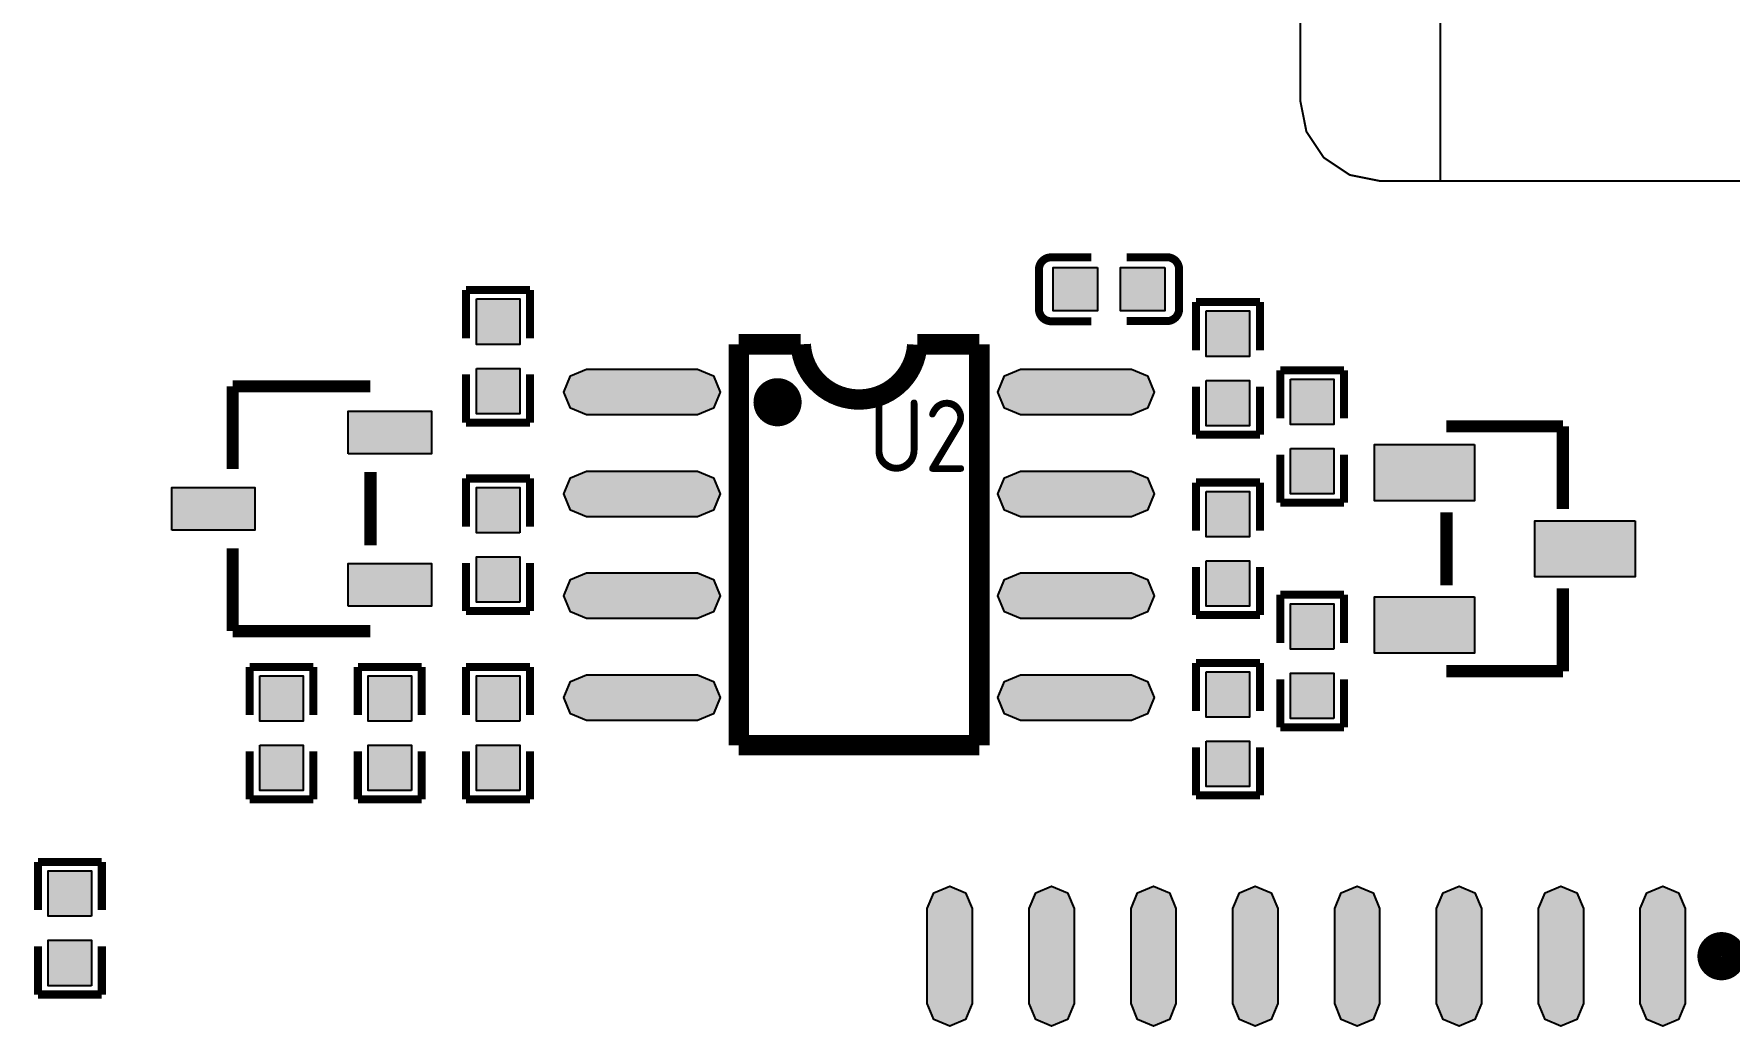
# Model space of a CAD drawing. Header units: millimetres. Extents: x 3623 to 6062, y 1175 to 2021.
# Drawn here: x 5618.93 to 5640.07, y 1816.12 to 1828.5 of the extents above; entities that cross this region are included whole.
import ezdxf

# ---------------------------------------------------------------- set-up
doc = ezdxf.new("R2010")
doc.units = ezdxf.units.MM
doc.header["$LTSCALE"] = 0.1
doc.layers.add('FPC', color=11, linetype='Continuous')
doc.layers.add('TOPOVERLAY', color=2, linetype='Continuous')
for name, color, linetype, true_color in [('Multi-Layer', 7, 'Continuous', 0xc0c0c0), ('Top-Layer', 1, 'Continuous', 0xff0000), ('Top-Silkscreen-Layer', 7, 'Continuous', 0xffcc00)]:
    doc.layers.add(name, color=color, linetype=linetype, true_color=true_color)
doc.styles.get("Standard").update_dxf_attribs({"font": 'isocp2.shx', "bigfont": 'AllInOneBig.shx'})

msp = doc.modelspace()

# ---------------------------------------------------------------- hatches: boundary and pattern name
at = {"layer": 'Top-Layer'}
for points in [[(5632.192, 1825.584), (5632.192, 1825.044), (5631.642, 1825.044), (5631.642, 1825.584)], [(5633.032, 1825.584), (5633.032, 1825.044), (5632.482, 1825.044), (5632.482, 1825.584)], [(5624.45, 1825.192), (5624.99, 1825.192), (5624.99, 1824.626), (5624.45, 1824.626)], [(5633.55, 1825.042), (5634.09, 1825.042), (5634.09, 1824.476), (5633.55, 1824.476)], [(5624.45, 1824.326), (5624.99, 1824.326), (5624.99, 1823.761), (5624.45, 1823.761)], [(5625.824, 1823.747), (5625.623, 1823.83), (5625.54, 1824.031), (5625.623, 1824.232), (5625.824, 1824.316), (5627.206, 1824.316), (5627.407, 1824.232), (5627.49, 1824.031), (5627.407, 1823.83), (5627.206, 1823.747)], [(5631.234, 1823.747), (5631.033, 1823.83), (5630.95, 1824.031), (5631.033, 1824.232), (5631.234, 1824.316), (5632.616, 1824.316), (5632.817, 1824.232), (5632.9, 1824.031), (5632.817, 1823.83), (5632.616, 1823.747)], [(5633.55, 1824.176), (5634.09, 1824.176), (5634.09, 1823.611), (5633.55, 1823.611)], [(5634.6, 1824.192), (5635.14, 1824.192), (5635.14, 1823.626), (5634.6, 1823.626)], [(5622.852, 1823.26), (5622.852, 1823.792), (5623.89, 1823.792), (5623.89, 1823.26)], [(5634.6, 1823.326), (5635.14, 1823.326), (5635.14, 1822.761), (5634.6, 1822.761)], [(5636.895, 1823.376), (5636.895, 1822.676), (5635.645, 1822.676), (5635.645, 1823.376)], [(5625.824, 1822.477), (5625.623, 1822.56), (5625.54, 1822.761), (5625.623, 1822.962), (5625.824, 1823.046), (5627.206, 1823.046), (5627.407, 1822.962), (5627.49, 1822.761), (5627.407, 1822.56), (5627.206, 1822.477)], [(5631.234, 1822.477), (5631.033, 1822.56), (5630.95, 1822.761), (5631.033, 1822.962), (5631.234, 1823.046), (5632.616, 1823.046), (5632.817, 1822.962), (5632.9, 1822.761), (5632.817, 1822.56), (5632.616, 1822.477)], [(5620.65, 1822.31), (5620.65, 1822.842), (5621.687, 1822.842), (5621.687, 1822.31)], [(5624.99, 1822.276), (5624.45, 1822.276), (5624.45, 1822.842), (5624.99, 1822.842)], [(5633.55, 1822.792), (5634.09, 1822.792), (5634.09, 1822.226), (5633.55, 1822.226)], [(5638.895, 1822.426), (5638.895, 1821.726), (5637.645, 1821.726), (5637.645, 1822.426)], [(5624.99, 1821.411), (5624.45, 1821.411), (5624.45, 1821.976), (5624.99, 1821.976)], [(5633.55, 1821.926), (5634.09, 1821.926), (5634.09, 1821.361), (5633.55, 1821.361)], [(5622.852, 1821.36), (5622.852, 1821.892), (5623.89, 1821.892), (5623.89, 1821.36)], [(5625.824, 1821.207), (5625.623, 1821.29), (5625.54, 1821.491), (5625.623, 1821.692), (5625.824, 1821.776), (5627.206, 1821.776), (5627.407, 1821.692), (5627.49, 1821.491), (5627.407, 1821.29), (5627.206, 1821.207)], [(5631.234, 1821.207), (5631.033, 1821.29), (5630.95, 1821.491), (5631.033, 1821.692), (5631.234, 1821.776), (5632.616, 1821.776), (5632.817, 1821.692), (5632.9, 1821.491), (5632.817, 1821.29), (5632.616, 1821.207)], [(5635.14, 1820.826), (5634.6, 1820.826), (5634.6, 1821.392), (5635.14, 1821.392)], [(5636.895, 1821.476), (5636.895, 1820.776), (5635.645, 1820.776), (5635.645, 1821.476)], [(5621.75, 1820.492), (5622.29, 1820.492), (5622.29, 1819.926), (5621.75, 1819.926)], [(5623.64, 1819.926), (5623.1, 1819.926), (5623.1, 1820.492), (5623.64, 1820.492)], [(5624.99, 1819.926), (5624.45, 1819.926), (5624.45, 1820.492), (5624.99, 1820.492)], [(5625.824, 1819.937), (5625.623, 1820.02), (5625.54, 1820.221), (5625.623, 1820.422), (5625.824, 1820.506), (5627.206, 1820.506), (5627.407, 1820.422), (5627.49, 1820.221), (5627.407, 1820.02), (5627.206, 1819.937)], [(5631.234, 1819.937), (5631.033, 1820.02), (5630.95, 1820.221), (5631.033, 1820.422), (5631.234, 1820.506), (5632.616, 1820.506), (5632.817, 1820.422), (5632.9, 1820.221), (5632.817, 1820.02), (5632.616, 1819.937)], [(5633.55, 1820.542), (5634.09, 1820.542), (5634.09, 1819.976), (5633.55, 1819.976)], [(5635.14, 1819.961), (5634.6, 1819.961), (5634.6, 1820.526), (5635.14, 1820.526)], [(5621.75, 1819.626), (5622.29, 1819.626), (5622.29, 1819.061), (5621.75, 1819.061)], [(5623.64, 1819.061), (5623.1, 1819.061), (5623.1, 1819.626), (5623.64, 1819.626)], [(5624.99, 1819.061), (5624.45, 1819.061), (5624.45, 1819.626), (5624.99, 1819.626)], [(5633.55, 1819.676), (5634.09, 1819.676), (5634.09, 1819.111), (5633.55, 1819.111)], [(5619.651, 1817.494), (5619.111, 1817.494), (5619.111, 1818.06), (5619.651, 1818.06)], [(5630.071, 1817.589), (5630.153, 1817.787), (5630.351, 1817.869), (5630.549, 1817.787), (5630.631, 1817.589), (5630.631, 1816.404), (5630.549, 1816.206), (5630.351, 1816.124), (5630.153, 1816.206), (5630.071, 1816.404)], [(5631.341, 1817.589), (5631.423, 1817.787), (5631.621, 1817.869), (5631.819, 1817.787), (5631.901, 1817.589), (5631.901, 1816.404), (5631.819, 1816.206), (5631.621, 1816.124), (5631.423, 1816.206), (5631.341, 1816.404)], [(5632.611, 1817.589), (5632.693, 1817.787), (5632.891, 1817.869), (5633.089, 1817.787), (5633.171, 1817.589), (5633.171, 1816.404), (5633.089, 1816.206), (5632.891, 1816.124), (5632.693, 1816.206), (5632.611, 1816.404)], [(5633.881, 1817.589), (5633.963, 1817.787), (5634.161, 1817.869), (5634.359, 1817.787), (5634.441, 1817.589), (5634.441, 1816.404), (5634.359, 1816.206), (5634.161, 1816.124), (5633.963, 1816.206), (5633.881, 1816.404)], [(5635.151, 1817.589), (5635.233, 1817.787), (5635.431, 1817.869), (5635.629, 1817.787), (5635.711, 1817.589), (5635.711, 1816.404), (5635.629, 1816.206), (5635.431, 1816.124), (5635.233, 1816.206), (5635.151, 1816.404)], [(5636.421, 1817.589), (5636.503, 1817.787), (5636.701, 1817.869), (5636.899, 1817.787), (5636.981, 1817.589), (5636.981, 1816.404), (5636.899, 1816.206), (5636.701, 1816.124), (5636.503, 1816.206), (5636.421, 1816.404)], [(5637.691, 1817.589), (5637.773, 1817.787), (5637.971, 1817.869), (5638.169, 1817.787), (5638.251, 1817.589), (5638.251, 1816.404), (5638.169, 1816.206), (5637.971, 1816.124), (5637.773, 1816.206), (5637.691, 1816.404)], [(5638.961, 1817.589), (5639.043, 1817.787), (5639.241, 1817.869), (5639.439, 1817.787), (5639.521, 1817.589), (5639.521, 1816.404), (5639.439, 1816.206), (5639.241, 1816.124), (5639.043, 1816.206), (5638.961, 1816.404)], [(5619.651, 1816.628), (5619.111, 1816.628), (5619.111, 1817.194), (5619.651, 1817.194)]]:
    msp.add_hatch(color=256, dxfattribs=at).paths.add_polyline_path(points)

# ---------------------------------------------------------------- linework, layer by layer
at = {"layer": 'FPC', "color": 6}
msp.add_line((5636.471, 1826.662), (5636.471, 1840.313), dxfattribs=at)
at = {"layer": 'Multi-Layer', "const_width": 0.0254}
msp.add_lwpolyline([(5656.971, 1830.662), (5657.722, 1830.662), (5658.104, 1830.586), (5658.429, 1830.369), (5658.645, 1830.045), (5658.722, 1829.662), (5658.722, 1827.662), (5658.645, 1827.279), (5658.429, 1826.955), (5658.104, 1826.738), (5657.722, 1826.662), (5635.722, 1826.662), (5635.339, 1826.738), (5635.014, 1826.955), (5634.798, 1827.279), (5634.722, 1827.662), (5634.722, 1829.662), (5634.798, 1830.045), (5635.014, 1830.369), (5635.339, 1830.586), (5635.722, 1830.662), (5636.471, 1830.662)], dxfattribs=at)
at = {"layer": 'Top-Layer'}
for points in [[(5632.192, 1825.584), (5632.192, 1825.044), (5631.642, 1825.044), (5631.642, 1825.584)], [(5633.032, 1825.584), (5633.032, 1825.044), (5632.482, 1825.044), (5632.482, 1825.584)], [(5624.45, 1825.192), (5624.99, 1825.192), (5624.99, 1824.626), (5624.45, 1824.626)], [(5633.55, 1825.042), (5634.09, 1825.042), (5634.09, 1824.476), (5633.55, 1824.476)], [(5624.45, 1824.326), (5624.99, 1824.326), (5624.99, 1823.761), (5624.45, 1823.761)], [(5625.824, 1823.747), (5625.623, 1823.83), (5625.54, 1824.031), (5625.623, 1824.232), (5625.824, 1824.316), (5627.206, 1824.316), (5627.407, 1824.232), (5627.49, 1824.031), (5627.407, 1823.83), (5627.206, 1823.747)], [(5631.234, 1823.747), (5631.033, 1823.83), (5630.95, 1824.031), (5631.033, 1824.232), (5631.234, 1824.316), (5632.616, 1824.316), (5632.817, 1824.232), (5632.9, 1824.031), (5632.817, 1823.83), (5632.616, 1823.747)], [(5633.55, 1824.176), (5634.09, 1824.176), (5634.09, 1823.611), (5633.55, 1823.611)], [(5634.6, 1824.192), (5635.14, 1824.192), (5635.14, 1823.626), (5634.6, 1823.626)], [(5622.852, 1823.26), (5622.852, 1823.792), (5623.89, 1823.792), (5623.89, 1823.26)], [(5634.6, 1823.326), (5635.14, 1823.326), (5635.14, 1822.761), (5634.6, 1822.761)], [(5636.895, 1823.376), (5636.895, 1822.676), (5635.645, 1822.676), (5635.645, 1823.376)], [(5625.824, 1822.477), (5625.623, 1822.56), (5625.54, 1822.761), (5625.623, 1822.962), (5625.824, 1823.046), (5627.206, 1823.046), (5627.407, 1822.962), (5627.49, 1822.761), (5627.407, 1822.56), (5627.206, 1822.477)], [(5631.234, 1822.477), (5631.033, 1822.56), (5630.95, 1822.761), (5631.033, 1822.962), (5631.234, 1823.046), (5632.616, 1823.046), (5632.817, 1822.962), (5632.9, 1822.761), (5632.817, 1822.56), (5632.616, 1822.477)], [(5620.65, 1822.31), (5620.65, 1822.842), (5621.687, 1822.842), (5621.687, 1822.31)], [(5624.99, 1822.276), (5624.45, 1822.276), (5624.45, 1822.842), (5624.99, 1822.842)], [(5633.55, 1822.792), (5634.09, 1822.792), (5634.09, 1822.226), (5633.55, 1822.226)], [(5638.895, 1822.426), (5638.895, 1821.726), (5637.645, 1821.726), (5637.645, 1822.426)], [(5624.99, 1821.411), (5624.45, 1821.411), (5624.45, 1821.976), (5624.99, 1821.976)], [(5633.55, 1821.926), (5634.09, 1821.926), (5634.09, 1821.361), (5633.55, 1821.361)], [(5622.852, 1821.36), (5622.852, 1821.892), (5623.89, 1821.892), (5623.89, 1821.36)], [(5625.824, 1821.207), (5625.623, 1821.29), (5625.54, 1821.491), (5625.623, 1821.692), (5625.824, 1821.776), (5627.206, 1821.776), (5627.407, 1821.692), (5627.49, 1821.491), (5627.407, 1821.29), (5627.206, 1821.207)], [(5631.234, 1821.207), (5631.033, 1821.29), (5630.95, 1821.491), (5631.033, 1821.692), (5631.234, 1821.776), (5632.616, 1821.776), (5632.817, 1821.692), (5632.9, 1821.491), (5632.817, 1821.29), (5632.616, 1821.207)], [(5635.14, 1820.826), (5634.6, 1820.826), (5634.6, 1821.392), (5635.14, 1821.392)], [(5636.895, 1821.476), (5636.895, 1820.776), (5635.645, 1820.776), (5635.645, 1821.476)], [(5621.75, 1820.492), (5622.29, 1820.492), (5622.29, 1819.926), (5621.75, 1819.926)], [(5623.64, 1819.926), (5623.1, 1819.926), (5623.1, 1820.492), (5623.64, 1820.492)], [(5624.99, 1819.926), (5624.45, 1819.926), (5624.45, 1820.492), (5624.99, 1820.492)], [(5625.824, 1819.937), (5625.623, 1820.02), (5625.54, 1820.221), (5625.623, 1820.422), (5625.824, 1820.506), (5627.206, 1820.506), (5627.407, 1820.422), (5627.49, 1820.221), (5627.407, 1820.02), (5627.206, 1819.937)], [(5631.234, 1819.937), (5631.033, 1820.02), (5630.95, 1820.221), (5631.033, 1820.422), (5631.234, 1820.506), (5632.616, 1820.506), (5632.817, 1820.422), (5632.9, 1820.221), (5632.817, 1820.02), (5632.616, 1819.937)], [(5633.55, 1820.542), (5634.09, 1820.542), (5634.09, 1819.976), (5633.55, 1819.976)], [(5635.14, 1819.961), (5634.6, 1819.961), (5634.6, 1820.526), (5635.14, 1820.526)], [(5621.75, 1819.626), (5622.29, 1819.626), (5622.29, 1819.061), (5621.75, 1819.061)], [(5623.64, 1819.061), (5623.1, 1819.061), (5623.1, 1819.626), (5623.64, 1819.626)], [(5624.99, 1819.061), (5624.45, 1819.061), (5624.45, 1819.626), (5624.99, 1819.626)], [(5633.55, 1819.676), (5634.09, 1819.676), (5634.09, 1819.111), (5633.55, 1819.111)], [(5619.651, 1817.494), (5619.111, 1817.494), (5619.111, 1818.06), (5619.651, 1818.06)], [(5630.071, 1817.589), (5630.153, 1817.787), (5630.351, 1817.869), (5630.549, 1817.787), (5630.631, 1817.589), (5630.631, 1816.404), (5630.549, 1816.206), (5630.351, 1816.124), (5630.153, 1816.206), (5630.071, 1816.404)], [(5631.341, 1817.589), (5631.423, 1817.787), (5631.621, 1817.869), (5631.819, 1817.787), (5631.901, 1817.589), (5631.901, 1816.404), (5631.819, 1816.206), (5631.621, 1816.124), (5631.423, 1816.206), (5631.341, 1816.404)], [(5632.611, 1817.589), (5632.693, 1817.787), (5632.891, 1817.869), (5633.089, 1817.787), (5633.171, 1817.589), (5633.171, 1816.404), (5633.089, 1816.206), (5632.891, 1816.124), (5632.693, 1816.206), (5632.611, 1816.404)], [(5633.881, 1817.589), (5633.963, 1817.787), (5634.161, 1817.869), (5634.359, 1817.787), (5634.441, 1817.589), (5634.441, 1816.404), (5634.359, 1816.206), (5634.161, 1816.124), (5633.963, 1816.206), (5633.881, 1816.404)], [(5635.151, 1817.589), (5635.233, 1817.787), (5635.431, 1817.869), (5635.629, 1817.787), (5635.711, 1817.589), (5635.711, 1816.404), (5635.629, 1816.206), (5635.431, 1816.124), (5635.233, 1816.206), (5635.151, 1816.404)], [(5636.421, 1817.589), (5636.503, 1817.787), (5636.701, 1817.869), (5636.899, 1817.787), (5636.981, 1817.589), (5636.981, 1816.404), (5636.899, 1816.206), (5636.701, 1816.124), (5636.503, 1816.206), (5636.421, 1816.404)], [(5637.691, 1817.589), (5637.773, 1817.787), (5637.971, 1817.869), (5638.169, 1817.787), (5638.251, 1817.589), (5638.251, 1816.404), (5638.169, 1816.206), (5637.971, 1816.124), (5637.773, 1816.206), (5637.691, 1816.404)], [(5638.961, 1817.589), (5639.043, 1817.787), (5639.241, 1817.869), (5639.439, 1817.787), (5639.521, 1817.589), (5639.521, 1816.404), (5639.439, 1816.206), (5639.241, 1816.124), (5639.043, 1816.206), (5638.961, 1816.404)], [(5619.651, 1816.628), (5619.111, 1816.628), (5619.111, 1817.194), (5619.651, 1817.194)]]:
    msp.add_lwpolyline(points, close=True, dxfattribs=at)
at = {"layer": 'Top-Silkscreen-Layer'}
for points, const_width in [([(5631.463, 1825.559, -0.414), (5631.615, 1825.711)], 0.1), ([(5631.463, 1825.559, -0.414), (5631.615, 1825.711)], 0.1), ([(5633.058, 1825.713, -0.414), (5633.211, 1825.561)], 0.1), ([(5633.058, 1825.713, -0.414), (5633.211, 1825.561)], 0.1), ([(5631.615, 1824.914, -0.414), (5631.463, 1825.066)], 0.1), ([(5631.615, 1824.914, -0.414), (5631.463, 1825.066)], 0.1), ([(5633.211, 1825.068, -0.414), (5633.058, 1824.916)], 0.1), ([(5633.211, 1825.068, -0.414), (5633.058, 1824.916)], 0.1), ([(5628.493, 1824.626, 0.944), (5629.946, 1824.621)], 0.254), ([(5628.493, 1824.626, 0.944), (5629.946, 1824.621)], 0.254)]:
    msp.add_lwpolyline(points, format="xyb", dxfattribs=dict(at, const_width=const_width))
for points, const_width in [([(5631.615, 1825.711), (5632.115, 1825.711)], 0.1), ([(5631.615, 1825.711), (5632.115, 1825.711)], 0.1), ([(5632.558, 1825.713), (5633.058, 1825.713)], 0.1), ([(5632.558, 1825.713), (5633.058, 1825.713)], 0.1), ([(5631.463, 1825.066), (5631.463, 1825.559)], 0.1), ([(5631.463, 1825.066), (5631.463, 1825.559)], 0.1), ([(5633.211, 1825.068), (5633.211, 1825.561)], 0.1), ([(5633.211, 1825.068), (5633.211, 1825.561)], 0.1), ([(5625.118, 1825.303), (5624.321, 1825.303)], 0.1), ([(5624.321, 1824.703), (5624.321, 1825.303)], 0.1), ([(5625.118, 1825.303), (5624.321, 1825.303)], 0.1), ([(5624.321, 1824.703), (5624.321, 1825.303)], 0.1), ([(5625.118, 1824.703), (5625.118, 1825.303)], 0.1), ([(5625.118, 1824.703), (5625.118, 1825.303)], 0.1), ([(5634.218, 1825.153), (5633.421, 1825.153)], 0.1), ([(5633.421, 1824.553), (5633.421, 1825.153)], 0.1), ([(5634.218, 1825.153), (5633.421, 1825.153)], 0.1), ([(5633.421, 1824.553), (5633.421, 1825.153)], 0.1), ([(5634.218, 1824.553), (5634.218, 1825.153)], 0.1), ([(5634.218, 1824.553), (5634.218, 1825.153)], 0.1), ([(5631.615, 1824.914), (5632.115, 1824.914)], 0.1), ([(5631.615, 1824.914), (5632.115, 1824.914)], 0.1), ([(5632.558, 1824.916), (5633.058, 1824.916)], 0.1), ([(5632.558, 1824.916), (5633.058, 1824.916)], 0.1), ([(5627.72, 1824.626), (5627.72, 1819.626)], 0.254), ([(5627.72, 1824.626), (5628.493, 1824.626)], 0.254), ([(5627.72, 1824.626), (5627.72, 1819.626)], 0.254), ([(5627.72, 1824.626), (5628.493, 1824.626)], 0.254), ([(5630.72, 1824.626), (5629.946, 1824.626)], 0.254), ([(5630.72, 1824.626), (5629.946, 1824.626)], 0.254), ([(5630.72, 1824.626), (5630.72, 1819.626)], 0.254), ([(5630.72, 1824.626), (5630.72, 1819.626)], 0.254), ([(5624.321, 1824.25), (5624.321, 1823.65)], 0.1), ([(5624.321, 1824.25), (5624.321, 1823.65)], 0.1), ([(5625.118, 1824.25), (5625.118, 1823.65)], 0.1), ([(5625.118, 1824.25), (5625.118, 1823.65)], 0.1), ([(5635.268, 1824.303), (5634.471, 1824.303)], 0.1), ([(5634.471, 1823.703), (5634.471, 1824.303)], 0.1), ([(5635.268, 1824.303), (5634.471, 1824.303)], 0.1), ([(5634.471, 1823.703), (5634.471, 1824.303)], 0.1), ([(5635.268, 1823.703), (5635.268, 1824.303)], 0.1), ([(5635.268, 1823.703), (5635.268, 1824.303)], 0.1), ([(5623.128, 1824.103), (5621.411, 1824.103)], 0.152), ([(5621.411, 1824.103), (5621.411, 1823.071)], 0.152), ([(5623.128, 1824.103), (5621.411, 1824.103)], 0.152), ([(5621.411, 1824.103), (5621.411, 1823.071)], 0.152), ([(5633.421, 1824.1), (5633.421, 1823.5)], 0.1), ([(5633.421, 1824.1), (5633.421, 1823.5)], 0.1), ([(5634.218, 1824.1), (5634.218, 1823.5)], 0.1), ([(5634.218, 1824.1), (5634.218, 1823.5)], 0.1), ([(5625.118, 1823.65), (5624.321, 1823.65)], 0.1), ([(5625.118, 1823.65), (5624.321, 1823.65)], 0.1), ([(5636.544, 1823.603), (5637.996, 1823.603)], 0.152), ([(5636.544, 1823.603), (5637.996, 1823.603)], 0.152), ([(5637.996, 1823.603), (5637.996, 1822.571)], 0.152), ([(5637.996, 1823.603), (5637.996, 1822.571)], 0.152), ([(5634.218, 1823.5), (5633.421, 1823.5)], 0.1), ([(5634.218, 1823.5), (5633.421, 1823.5)], 0.1), ([(5634.471, 1823.25), (5634.471, 1822.65)], 0.1), ([(5634.471, 1823.25), (5634.471, 1822.65)], 0.1), ([(5635.268, 1823.25), (5635.268, 1822.65)], 0.1), ([(5635.268, 1823.25), (5635.268, 1822.65)], 0.1), ([(5623.128, 1823.032), (5623.128, 1822.121)], 0.152), ([(5623.128, 1823.032), (5623.128, 1822.121)], 0.152), ([(5624.321, 1822.353), (5624.321, 1822.953)], 0.1), ([(5624.321, 1822.953), (5625.118, 1822.953)], 0.1), ([(5624.321, 1822.353), (5624.321, 1822.953)], 0.1), ([(5624.321, 1822.953), (5625.118, 1822.953)], 0.1), ([(5625.118, 1822.353), (5625.118, 1822.953)], 0.1), ([(5625.118, 1822.353), (5625.118, 1822.953)], 0.1), ([(5634.218, 1822.903), (5633.421, 1822.903)], 0.1), ([(5633.421, 1822.303), (5633.421, 1822.903)], 0.1), ([(5634.218, 1822.903), (5633.421, 1822.903)], 0.1), ([(5633.421, 1822.303), (5633.421, 1822.903)], 0.1), ([(5634.218, 1822.303), (5634.218, 1822.903)], 0.1), ([(5634.218, 1822.303), (5634.218, 1822.903)], 0.1), ([(5635.268, 1822.65), (5634.471, 1822.65)], 0.1), ([(5635.268, 1822.65), (5634.471, 1822.65)], 0.1), ([(5636.544, 1821.621), (5636.544, 1822.532)], 0.152), ([(5636.544, 1821.621), (5636.544, 1822.532)], 0.152), ([(5621.411, 1821.05), (5621.411, 1822.082)], 0.152), ([(5621.411, 1821.05), (5621.411, 1822.082)], 0.152), ([(5624.321, 1821.9), (5624.321, 1821.3)], 0.1), ([(5624.321, 1821.9), (5624.321, 1821.3)], 0.1), ([(5625.118, 1821.9), (5625.118, 1821.3)], 0.1), ([(5625.118, 1821.9), (5625.118, 1821.3)], 0.1), ([(5633.421, 1821.85), (5633.421, 1821.25)], 0.1), ([(5633.421, 1821.85), (5633.421, 1821.25)], 0.1), ([(5634.218, 1821.85), (5634.218, 1821.25)], 0.1), ([(5634.218, 1821.85), (5634.218, 1821.25)], 0.1), ([(5634.471, 1820.903), (5634.471, 1821.503)], 0.1), ([(5634.471, 1821.503), (5635.268, 1821.503)], 0.1), ([(5634.471, 1820.903), (5634.471, 1821.503)], 0.1), ([(5634.471, 1821.503), (5635.268, 1821.503)], 0.1), ([(5635.268, 1820.903), (5635.268, 1821.503)], 0.1), ([(5635.268, 1820.903), (5635.268, 1821.503)], 0.1), ([(5637.996, 1820.55), (5637.996, 1821.582)], 0.152), ([(5637.996, 1820.55), (5637.996, 1821.582)], 0.152), ([(5624.321, 1821.3), (5625.118, 1821.3)], 0.1), ([(5624.321, 1821.3), (5625.118, 1821.3)], 0.1), ([(5634.218, 1821.25), (5633.421, 1821.25)], 0.1), ([(5634.218, 1821.25), (5633.421, 1821.25)], 0.1), ([(5623.128, 1821.05), (5621.411, 1821.05)], 0.152), ([(5623.128, 1821.05), (5621.411, 1821.05)], 0.152), ([(5634.218, 1820.653), (5633.421, 1820.653)], 0.1), ([(5633.421, 1820.053), (5633.421, 1820.653)], 0.1), ([(5634.218, 1820.653), (5633.421, 1820.653)], 0.1), ([(5633.421, 1820.053), (5633.421, 1820.653)], 0.1), ([(5634.218, 1820.053), (5634.218, 1820.653)], 0.1), ([(5634.218, 1820.053), (5634.218, 1820.653)], 0.1), ([(5622.418, 1820.603), (5621.621, 1820.603)], 0.1), ([(5621.621, 1820.003), (5621.621, 1820.603)], 0.1), ([(5622.418, 1820.603), (5621.621, 1820.603)], 0.1), ([(5621.621, 1820.003), (5621.621, 1820.603)], 0.1), ([(5622.418, 1820.003), (5622.418, 1820.603)], 0.1), ([(5622.418, 1820.003), (5622.418, 1820.603)], 0.1), ([(5622.971, 1820.003), (5622.971, 1820.603)], 0.1), ([(5622.971, 1820.603), (5623.768, 1820.603)], 0.1), ([(5622.971, 1820.003), (5622.971, 1820.603)], 0.1), ([(5622.971, 1820.603), (5623.768, 1820.603)], 0.1), ([(5623.768, 1820.003), (5623.768, 1820.603)], 0.1), ([(5623.768, 1820.003), (5623.768, 1820.603)], 0.1), ([(5624.321, 1820.003), (5624.321, 1820.603)], 0.1), ([(5624.321, 1820.603), (5625.118, 1820.603)], 0.1), ([(5624.321, 1820.003), (5624.321, 1820.603)], 0.1), ([(5624.321, 1820.603), (5625.118, 1820.603)], 0.1), ([(5625.118, 1820.003), (5625.118, 1820.603)], 0.1), ([(5625.118, 1820.003), (5625.118, 1820.603)], 0.1), ([(5634.471, 1820.45), (5634.471, 1819.85)], 0.1), ([(5634.471, 1820.45), (5634.471, 1819.85)], 0.1), ([(5635.268, 1820.45), (5635.268, 1819.85)], 0.1), ([(5635.268, 1820.45), (5635.268, 1819.85)], 0.1), ([(5636.544, 1820.55), (5637.996, 1820.55)], 0.152), ([(5636.544, 1820.55), (5637.996, 1820.55)], 0.152), ([(5634.471, 1819.85), (5635.268, 1819.85)], 0.1), ([(5634.471, 1819.85), (5635.268, 1819.85)], 0.1), ([(5621.621, 1819.55), (5621.621, 1818.95)], 0.1), ([(5621.621, 1819.55), (5621.621, 1818.95)], 0.1), ([(5622.418, 1819.55), (5622.418, 1818.95)], 0.1), ([(5622.418, 1819.55), (5622.418, 1818.95)], 0.1), ([(5622.971, 1819.55), (5622.971, 1818.95)], 0.1), ([(5622.971, 1819.55), (5622.971, 1818.95)], 0.1), ([(5623.768, 1819.55), (5623.768, 1818.95)], 0.1), ([(5623.768, 1819.55), (5623.768, 1818.95)], 0.1), ([(5624.321, 1819.55), (5624.321, 1818.95)], 0.1), ([(5624.321, 1819.55), (5624.321, 1818.95)], 0.1), ([(5625.118, 1819.55), (5625.118, 1818.95)], 0.1), ([(5625.118, 1819.55), (5625.118, 1818.95)], 0.1), ([(5630.72, 1819.626), (5627.72, 1819.626)], 0.254), ([(5630.72, 1819.626), (5627.72, 1819.626)], 0.254), ([(5633.421, 1819.6), (5633.421, 1819)], 0.1), ([(5633.421, 1819.6), (5633.421, 1819)], 0.1), ([(5634.218, 1819.6), (5634.218, 1819)], 0.1), ([(5634.218, 1819.6), (5634.218, 1819)], 0.1), ([(5622.418, 1818.95), (5621.621, 1818.95)], 0.1), ([(5622.418, 1818.95), (5621.621, 1818.95)], 0.1), ([(5622.971, 1818.95), (5623.768, 1818.95)], 0.1), ([(5622.971, 1818.95), (5623.768, 1818.95)], 0.1), ([(5624.321, 1818.95), (5625.118, 1818.95)], 0.1), ([(5624.321, 1818.95), (5625.118, 1818.95)], 0.1), ([(5634.218, 1819), (5633.421, 1819)], 0.1), ([(5634.218, 1819), (5633.421, 1819)], 0.1), ([(5618.982, 1817.57), (5618.982, 1818.17)], 0.1), ([(5618.982, 1818.17), (5619.779, 1818.17)], 0.1), ([(5618.982, 1817.57), (5618.982, 1818.17)], 0.1), ([(5618.982, 1818.17), (5619.779, 1818.17)], 0.1), ([(5619.779, 1817.57), (5619.779, 1818.17)], 0.1), ([(5619.779, 1817.57), (5619.779, 1818.17)], 0.1), ([(5618.982, 1817.118), (5618.982, 1816.518)], 0.1), ([(5618.982, 1817.118), (5618.982, 1816.518)], 0.1), ([(5619.779, 1817.118), (5619.779, 1816.518)], 0.1), ([(5619.779, 1817.118), (5619.779, 1816.518)], 0.1), ([(5618.982, 1816.518), (5619.779, 1816.518)], 0.1), ([(5618.982, 1816.518), (5619.779, 1816.518)], 0.1)]:
    msp.add_lwpolyline(points, dxfattribs=dict(at, const_width=const_width))
at = {"layer": 'Top-Silkscreen-Layer', "const_width": 0.3}
for points in [[(5628.054, 1823.904, 1), (5628.354, 1823.904, 1)], [(5628.054, 1823.904, 1), (5628.354, 1823.904, 1)], [(5639.823, 1816.996, 1), (5640.124, 1816.996, 1)], [(5639.823, 1816.996, 1), (5640.124, 1816.996, 1)]]:
    msp.add_lwpolyline(points, format="xyb", close=True, dxfattribs=at)

# ---------------------------------------------------------------- texts
at = {"layer": 'TOPOVERLAY'}
msp.add_text('U2', height=0.9, dxfattribs=at).set_placement((5629.339, 1823.035))

doc.saveas('drawing.dxf')
